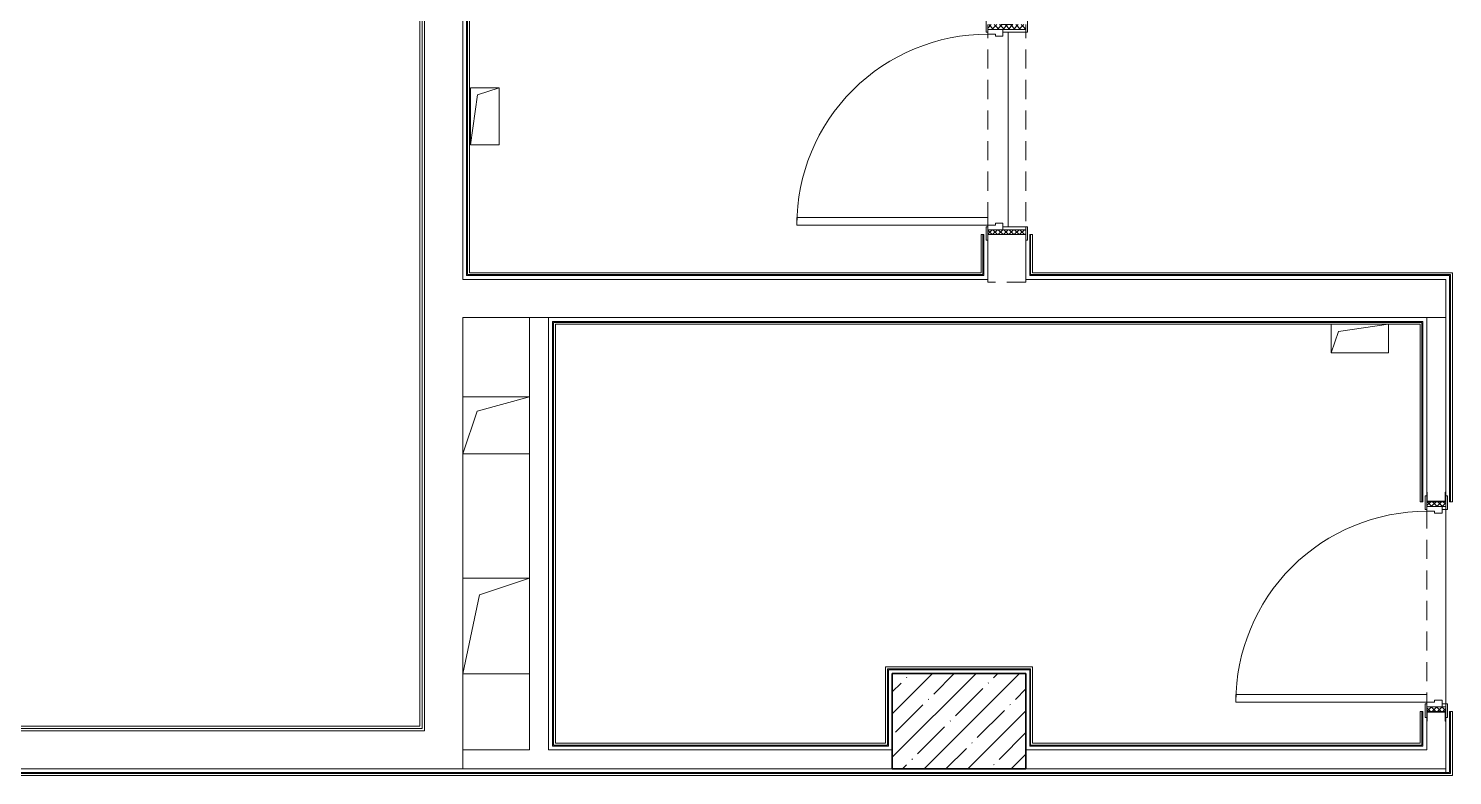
# Model space of a CAD drawing. Header units: millimetres. Extents: x 5993 to 95364, y 94667 to 143522.
# Drawn here: x 48663 to 49270, y 120418 to 120737 of the extents above; entities that cross this region are included whole.
import ezdxf

# ---------------------------------------------------------------- set-up
doc = ezdxf.new("R2010")
doc.units = ezdxf.units.MM
doc.linetypes.add('200_ШТРИХ_ш1п0_6_', pattern=[160, 100, -60])
for name, color, linetype, lineweight in [('0-2', 7, 'Continuous', 9), ('Двери', 7, 'Continuous', 9), ('Каркас_Импост', 7, 'Continuous', 13), ('Каркас_Импост-1', 7, 'Continuous', 9), ('Несущие колонны', 7, 'Continuous', 9), ('Несущие колонны-1', 7, 'Continuous', 35), ('Обобщенные модели', 7, 'Continuous', 9), ('Общие ребра', 7, 'Continuous', 9), ('Открывание-1', 7, 'Continuous', 9), ('Панель', 7, 'Continuous', 13), ('Перекрытия', 7, 'Continuous', 9), ('Перемычка_Пунктирные линии-1', 7, '200_ШТРИХ_ш1п0_6_', 9), ('Стены', 7, 'Continuous', 9), ('Стены-1', 7, 'Continuous', 13)]:
    doc.layers.add(name, color=color, linetype=linetype, lineweight=lineweight)

# ---------------------------------------------------------------- blocks, each defined once
blk = doc.blocks.new('Дверь_СКБ_1Ст_Внутренняя_ШЕР - СОШ_Д-9_Дв_1100x2100h_Раздаточная_ моечные_ цеха все кроме горячего_ помещение для временного хранения пищевых отходов-27822622-АИ2_01_План напольных покрытий и плинтусов 1го этажа _Часть 1_')
at = {"layer": 'Двери'}
h = blk.add_hatch(dxfattribs=at)
h.set_pattern_fill('FP_76', color=256, style=0, pattern_type=2)
h.set_pattern_definition([(135, (1751.41, 114.685), (-14.14214, -14.14214), []), (225, (1751.41, 114.685), (14.14214, -14.14214), [])])
h.paths.add_polyline_path([(562.5, 50), (537.5, 50), (537.5, -50), (562.5, -50), (562.5, 47)], flags=0)
at = {"layer": 'Каркас_Импост-1'}
h = blk.add_hatch(dxfattribs=at)
h.set_pattern_fill('FP_77', color=256, style=0, pattern_type=2)
h.set_pattern_definition([(45, (-371.384, 114.685), (-14.1421, 14.1421), []), (135, (-371.384, 114.685), (-14.1421, -14.1421), [])])
h.paths.add_polyline_path([(-512.5, -50), (-512.5, 50), (-537.5, 50), (-537.5, -50)], flags=0)
at = {"layer": 'Каркас_Импост'}
for p, q in [((-497.5, 58), (-567.5, 58)), ((-567.5, 58), (-567.5, 50)), ((-512.5, 50), (-537.5, 50)), ((-537.5, 50), (-497.5, 50)), ((-487.5, 50), (-512.5, 50)), ((-512.5, 50), (-512.5, -30)), ((-512.5, -50), (-512.5, 50)), ((-497.5, 50), (-512.5, 50)), ((-512.5, 50), (-512.5, 49)), ((-512.5, 49), (-497.5, 49)), ((-497.5, 50), (-497.5, 58)), ((-497.5, 49), (-497.5, 50)), ((-487.5, 10), (-487.5, 50)), ((-477.5, 10), (-487.5, 10)), ((-477.5, -30), (-477.5, 10)), ((512.5, 10), (502.5, 10)), ((502.5, 10), (502.5, -30)), ((512.5, 50), (512.5, 10)), ((537.5, 50), (512.5, 50)), ((592.5, 58), (522.5, 58)), ((522.5, 58), (522.5, 50)), ((537.5, 50), (522.5, 50)), ((522.5, 50), (522.5, 49)), ((522.5, 50), (562.5, 50)), ((522.5, 49), (537.5, 49)), ((537.5, -30), (537.5, 50)), ((562.5, 50), (537.5, 50)), ((537.5, 50), (537.5, -50)), ((537.5, 49), (537.5, 50)), ((592.5, 50), (592.5, 58)), ((-567.5, -50), (-567.5, -58)), ((-567.5, -58), (-497.5, -58)), ((-537.5, -50), (-512.5, -50)), ((-497.5, -50), (-537.5, -50)), ((-512.5, -30), (-477.5, -30)), ((-497.5, -30), (-512.5, -30)), ((-512.5, -30), (-512.5, -50)), ((-512.5, -50), (-497.5, -50)), ((-497.5, -50), (-497.5, -30)), ((-497.5, -58), (-497.5, -50)), ((502.5, -30), (537.5, -30)), ((537.5, -30), (522.5, -30)), ((522.5, -30), (522.5, -50)), ((522.5, -50), (537.5, -50)), ((562.5, -50), (522.5, -50)), ((522.5, -50), (522.5, -58)), ((522.5, -58), (592.5, -58)), ((537.5, -50), (537.5, -30)), ((537.5, -50), (562.5, -50)), ((592.5, -58), (592.5, -50))]:
    blk.add_line(p, q, dxfattribs=at)
at = {"layer": 'Открывание-1'}
blk.add_arc((-487.5, 50), 1000, 360, 90, dxfattribs=at)
at = {"layer": 'Панель'}
for p, q in [((-487.5, 1050), (-487.5, 50)), ((-447.5, 1050), (-487.5, 1050)), ((-447.5, 50), (-447.5, 1050)), ((-487.5, 50), (-447.5, 50))]:
    blk.add_line(p, q, dxfattribs=at)
blk = doc.blocks.new('Дверь_СКБ_1Ст_Внутренняя_ШЕР - СОШ_Д-10__Дв_1100x2100h_Цеха пищеблока_EI30-34822477-АИ2_01_План напольных покрытий и плинтусов 1го этажа _Часть 1_')
at = {"layer": 'Двери'}
h = blk.add_hatch(dxfattribs=at)
h.set_pattern_fill('FP_171', color=256, style=0, pattern_type=2)
h.set_pattern_definition([(135, (1751.41, 164.685), (-14.14214, -14.14214), []), (225, (1751.41, 164.685), (14.14214, -14.14214), [])])
h.paths.add_polyline_path([(537.5, 31), (537.5, -100), (562.5, -100), (562.5, 100), (537.5, 100)], flags=0)
at = {"layer": 'Каркас_Импост-1'}
h = blk.add_hatch(dxfattribs=at)
h.set_pattern_fill('FP_172', color=256, style=0, pattern_type=2)
h.set_pattern_definition([(45, (-371.384, 164.685), (-14.1421, 14.1421), []), (135, (-371.384, 164.685), (-14.1421, -14.1421), [])])
h.paths.add_polyline_path([(-537.5, -100), (-512.5, -100), (-512.5, 100), (-537.5, 100)], flags=0)
at = {"layer": 'Каркас_Импост'}
for p, q in [((-497.5, 108), (-567.5, 108)), ((-567.5, 108), (-567.5, 100)), ((-567.5, 100), (-497.5, 100)), ((-512.5, 100), (-537.5, 100)), ((-537.5, 100), (-537.5, -100)), ((-487.5, 100), (-512.5, 100)), ((-512.5, 100), (-512.5, 20)), ((-512.5, -100), (-512.5, 100)), ((-497.5, 100), (-512.5, 100)), ((-512.5, 100), (-512.5, 99)), ((-512.5, 99), (-497.5, 99)), ((-497.5, 100), (-497.5, 108)), ((-497.5, 99), (-497.5, 100)), ((-487.5, 60), (-487.5, 100)), ((512.5, 100), (512.5, 60)), ((537.5, 100), (512.5, 100)), ((592.5, 108), (522.5, 108)), ((522.5, 108), (522.5, 100)), ((537.5, 100), (522.5, 100)), ((522.5, 100), (522.5, 99)), ((522.5, 100), (562.5, 100)), ((522.5, 99), (537.5, 99)), ((537.5, 20), (537.5, 100)), ((562.5, 100), (537.5, 100)), ((537.5, 100), (537.5, -100)), ((537.5, 99), (537.5, 100)), ((592.5, 106), (592.5, 108)), ((-512.5, 20), (-477.5, 20)), ((-497.5, 20), (-512.5, 20)), ((-512.5, 20), (-512.5, -100)), ((-497.5, -100), (-497.5, 20)), ((-477.5, 60), (-487.5, 60)), ((-477.5, 20), (-477.5, 60)), ((512.5, 60), (502.5, 60)), ((502.5, 60), (502.5, 20)), ((502.5, 20), (537.5, 20)), ((537.5, 20), (522.5, 20)), ((522.5, 20), (522.5, -100)), ((537.5, -100), (537.5, 20)), ((562.5, -31), (562.5, 31)), ((-497.5, -100), (-567.5, -100)), ((-567.5, -100), (-567.5, -108)), ((-567.5, -108), (-497.5, -108)), ((-537.5, -100), (-512.5, -100)), ((-512.5, -100), (-497.5, -100)), ((-497.5, -108), (-497.5, -100)), ((522.5, -100), (537.5, -100)), ((562.5, -100), (522.5, -100)), ((522.5, -100), (522.5, -108)), ((522.5, -108), (592.5, -108)), ((537.5, -100), (562.5, -100)), ((592.5, -108), (592.5, -106))]:
    blk.add_line(p, q, dxfattribs=at)
at = {"layer": 'Открывание-1'}
blk.add_arc((-487.5, 100), 1000, 360, 90, dxfattribs=at)
at = {"layer": 'Панель'}
for p, q in [((-487.5, 1100), (-487.5, 100)), ((-447.5, 1100), (-487.5, 1100)), ((-447.5, 100), (-447.5, 1100)), ((-487.5, 100), (-447.5, 100))]:
    blk.add_line(p, q, dxfattribs=at)
blk = doc.blocks.new('BSC_Колонна _Прямоугольная - 500х700-V153-АИ2_01_План напольных покрытий и плинтусов 1го этажа _Часть 1_')
at = {"layer": 'Несущие колонны'}
h = blk.add_hatch(dxfattribs=at)
h.set_pattern_fill('FP_191', color=256, style=0, pattern_type=2)
h.set_pattern_definition([(315, (-79750, 91250), (114.04925, 114.04925), []), (315, (-79750, 91135.95), (114.04925, 114.04925), [201.613, -40.323, 3.353, -36.97])])
h.paths.add_polyline_path([(-250, 350), (-250, -350), (250, -350), (250, 350)], flags=0)
at = {"layer": 'Несущие колонны-1'}
for p, q in [((250, 350), (-250, 350)), ((-250, 350), (-250, -350)), ((250, -350), (250, 350)), ((-250, -350), (250, -350))]:
    blk.add_line(p, q, dxfattribs=at)
blk = doc.blocks.new('154_Фахверк_СКБ_Швеллер - Тип_100_4010-27789772-АИ2_01_План напольных покрытий и плинтусов 1го этажа _Часть 1_')
at = {"layer": 'Обобщенные модели'}
for p, q in [((175, 50), (125, 50)), ((125, 50), (125, -50)), ((128, 47), (175, 47)), ((128, -47), (128, 47)), ((175, 47), (175, 50)), ((125, -50), (175, -50)), ((175, -47), (128, -47)), ((175, -50), (175, -47))]:
    blk.add_line(p, q, dxfattribs=at)
blk = doc.blocks.new('АР_Перемычка - АР_Перемычка-27822017-АИ2_01_План напольных покрытий и плинтусов 1го этажа _Часть 1_')
at = {"layer": 'Перемычка_Пунктирные линии-1'}
for p, q in [((0, 50), (1100, 50)), ((0, -50), (1100, -50))]:
    blk.add_line(p, q, dxfattribs=at)
blk = doc.blocks.new('АР_Перемычка - АР_Перемычка-27999862-АИ2_01_План напольных покрытий и плинтусов 1го этажа _Часть 1_')
at = {"layer": 'Обобщенные модели'}
blk.add_line((-250, -100), (-242, -100), dxfattribs=at)
at = {"layer": 'Перемычка_Пунктирные линии-1'}
for p, q in [((-250, 100), (1100, 100)), ((-250, -100), (-250, 100)), ((1100, 31), (1100, -31)), ((-250, -100), (1100, -100))]:
    blk.add_line(p, q, dxfattribs=at)
blk = doc.blocks.new('AR_Отверстие прямоугольное _в плите_ - AR_Отверстие прямоугольное _в плите_-30459630-АИ2_01_План напольных покрытий и плинтусов 1го этажа _Часть 1_')
at = {"layer": 'Обобщенные модели'}
for p, q in [((75, 150), (-75, 150)), ((-75, 150), (-75, -150)), ((-37.5, 112.5), (75, 150)), ((75, -150), (75, 150)), ((-75, -150), (-37.5, 112.5)), ((-75, -150), (75, -150))]:
    blk.add_line(p, q, dxfattribs=at)
blk = doc.blocks.new('AR_Отверстие прямоугольное _в плите_ - AR_Отверстие прямоугольное _в плите_-30459637-АИ2_01_План напольных покрытий и плинтусов 1го этажа _Часть 1_')
at = {"layer": 'Обобщенные модели'}
for p, q in [((-150, 75), (-150, -75)), ((-112.5, 37.5), (150, 75)), ((150, -75), (150, 75)), ((-150, -75), (-112.5, 37.5)), ((-150, -75), (150, -75))]:
    blk.add_line(p, q, dxfattribs=at)
blk = doc.blocks.new('AR_Отверстие прямоугольное _в плите_ - AR_Отверстие прямоугольное _в плите_-30552540-АИ2_01_План напольных покрытий и плинтусов 1го этажа _Часть 1_')
at = {"layer": 'Обобщенные модели'}
for p, q in [((175, 250), (-175, 250)), ((-87.5, 162.5), (175, 250)), ((-175, -250), (-87.5, 162.5)), ((-175, -250), (175, -250))]:
    blk.add_line(p, q, dxfattribs=at)
blk = doc.blocks.new('AR_Отверстие прямоугольное _в плите_ - AR_Отверстие прямоугольное _в плите_-30552577-АИ2_01_План напольных покрытий и плинтусов 1го этажа _Часть 1_')
at = {"layer": 'Обобщенные модели'}
for p, q in [((174.3, 150), (-175, 150)), ((-175, 150), (-175, -150)), ((-100, 75), (174.3, 149.8)), ((-175, -150), (-100, 75)), ((-175, -150), (174.3, -150))]:
    blk.add_line(p, q, dxfattribs=at)

msp = doc.modelspace()

# ---------------------------------------------------------------- linework, layer by layer
at = {"layer": 'Общие ребра'}
for p, q in [((48850.42, 121050.5), (48850.42, 120632.94)), ((49070.18, 120632.13), (49070.18, 120649.22)), ((49090.53, 120632.13), (49090.53, 120649.22)), ((48850.42, 120632.13), (48850.42, 120632.94)), ((48850.42, 120632.13), (49069.37, 120632.13)), ((49070.18, 120632.13), (49069.37, 120632.13)), ((49091.35, 120632.13), (49090.53, 120632.13)), ((49269.2, 120632.13), (49091.35, 120632.13)), ((49269.2, 120632.13), (49269.6, 120632.13)), ((49269.6, 120535.27), (49269.6, 120632.13)), ((48887.04, 120611.78), (48887.04, 120432.28)), ((48887.04, 120611.78), (48887.86, 120611.78)), ((49257.39, 120611.78), (48887.86, 120611.78)), ((49257.39, 120611.78), (49257.39, 120610.97)), ((49257.39, 120535.27), (49257.39, 120610.97)), ((49267.57, 120613.82), (49259.43, 120613.82)), ((49029.49, 120463.61), (49029.49, 120464.02)), ((49090.53, 120464.02), (49029.49, 120464.02)), ((49029.49, 120463.61), (49029.49, 120431.46)), ((49090.53, 120464.02), (49090.53, 120463.61)), ((49090.53, 120463.61), (49090.53, 120431.46)), ((49257.39, 120432.28), (49257.39, 120445.73)), ((49269.6, 120419.28), (49269.6, 120445.73)), ((48848.38, 120429.45), (48848.38, 120421.32)), ((48887.04, 120431.46), (48887.04, 120432.28)), ((48887.04, 120431.46), (49028.67, 120431.46)), ((49029.49, 120431.46), (49028.67, 120431.46)), ((49091.35, 120431.46), (49090.53, 120431.46)), ((49091.35, 120431.46), (49257.39, 120431.46)), ((49257.39, 120432.28), (49257.39, 120431.46)), ((48439.37, 120419.28), (49269.2, 120419.28)), ((49269.6, 120419.28), (49269.2, 120419.28))]:
    msp.add_line(p, q, dxfattribs=at)
at = {"layer": 'Перекрытия'}
for p, q in [((49080.96, 120735.5), (49080.96, 120652.48)), ((49267.57, 120532.01), (49267.57, 120448.99)), ((49267.57, 120421.32), (49267.57, 120419.69))]:
    msp.add_line(p, q, dxfattribs=at)
at = {"layer": 'Стены'}
for p, q in [((48830.15, 120439.55), (48830.15, 121050.18)), ((48831.13, 121051.15), (48831.13, 120438.57)), ((48831.13, 120438.57), (48621.45, 120438.57)), ((48622.43, 120439.55), (48830.15, 120439.55))]:
    msp.add_line(p, q, dxfattribs=at)
at = {"layer": 'Стены-1'}
for p, q in [((48832.1, 121052.13), (48832.1, 120437.59)), ((48848.38, 120630.09), (48848.38, 121052.13)), ((48850.01, 121050.5), (48850.01, 120632.94)), ((48851.23, 120632.94), (48851.23, 121050.5)), ((49069.37, 120649.22), (49069.37, 120632.94)), ((49070.59, 120649.22), (49069.37, 120649.22)), ((49070.59, 120631.72), (49070.59, 120649.22)), ((49072.22, 120646.78), (49072.22, 120630.09)), ((49088.5, 120630.09), (49088.5, 120646.78)), ((49090.13, 120649.22), (49090.13, 120631.72)), ((49091.35, 120649.22), (49090.13, 120649.22)), ((49091.35, 120632.94), (49091.35, 120649.22)), ((49072.22, 120630.09), (48848.38, 120630.09)), ((48850.01, 120632.94), (48850.01, 120632.13)), ((48850.01, 120632.13), (48850.01, 120631.72)), ((48850.01, 120631.72), (49069.37, 120631.72)), ((49069.37, 120632.94), (48851.23, 120632.94)), ((49069.37, 120631.72), (49070.18, 120631.72)), ((49070.18, 120631.72), (49070.59, 120631.72)), ((49267.57, 120630.09), (49088.5, 120630.09)), ((49090.13, 120631.72), (49090.53, 120631.72)), ((49090.53, 120631.72), (49091.35, 120631.72)), ((49269.2, 120632.94), (49091.35, 120632.94)), ((49091.35, 120631.72), (49269.2, 120631.72)), ((49267.57, 120613.82), (49267.57, 120630.09)), ((49269.6, 120632.94), (49269.2, 120632.94)), ((49269.2, 120631.72), (49269.2, 120535.27)), ((49270.42, 120632.94), (49269.6, 120632.94)), ((49270.42, 120535.27), (49270.42, 120632.94)), ((48848.38, 120429.45), (48848.38, 120613.82)), ((48848.38, 120613.82), (49259.43, 120613.82)), ((48885.01, 120613.82), (48876.87, 120613.82)), ((48876.87, 120613.82), (48876.87, 120429.45)), ((48885.01, 120429.45), (48885.01, 120613.82)), ((48887.04, 120612.19), (48886.64, 120612.19)), ((48886.64, 120612.19), (48886.64, 120432.28)), ((48887.86, 120612.19), (48887.04, 120612.19)), ((49257.8, 120612.19), (48887.86, 120612.19)), ((48887.86, 120432.28), (48887.86, 120610.97)), ((48887.86, 120610.97), (49256.58, 120610.97)), ((49256.58, 120610.97), (49256.58, 120535.27)), ((49257.8, 120611.78), (49257.8, 120612.19)), ((49257.8, 120610.97), (49257.8, 120611.78)), ((49257.8, 120535.27), (49257.8, 120610.97)), ((49259.43, 120613.82), (49259.43, 120539.34)), ((49267.57, 120539.34), (49267.57, 120613.82)), ((49256.58, 120535.27), (49257.8, 120535.27)), ((49269.2, 120535.27), (49270.42, 120535.27)), ((49091.35, 120464.83), (49028.67, 120464.83)), ((49028.67, 120464.83), (49028.67, 120464.02)), ((49091.35, 120464.02), (49091.35, 120464.83)), ((49028.67, 120464.02), (49028.67, 120463.61)), ((49028.67, 120463.61), (49028.67, 120432.28)), ((49029.89, 120431.05), (49029.89, 120463.61)), ((49029.89, 120463.61), (49090.13, 120463.61)), ((49090.13, 120463.61), (49090.13, 120431.05)), ((49091.35, 120463.61), (49091.35, 120464.02)), ((49091.35, 120432.28), (49091.35, 120463.61)), ((49256.58, 120445.73), (49256.58, 120432.28)), ((49257.8, 120445.73), (49256.58, 120445.73)), ((49257.8, 120432.28), (49257.8, 120445.73)), ((49259.43, 120441.66), (49259.43, 120429.45)), ((49267.57, 120421.32), (49267.57, 120441.66)), ((49269.2, 120445.73), (49269.2, 120419.69)), ((49270.42, 120445.73), (49269.2, 120445.73)), ((49270.42, 120418.47), (49270.42, 120445.73)), ((48832.1, 120437.59), (48620.47, 120437.59)), ((48876.87, 120429.45), (48848.38, 120429.45)), ((49031.52, 120429.45), (48885.01, 120429.45)), ((48886.64, 120432.28), (48886.64, 120431.46)), ((48886.64, 120431.46), (48886.64, 120431.05)), ((48886.64, 120431.05), (49028.67, 120431.05)), ((49028.67, 120432.28), (48887.86, 120432.28)), ((49028.67, 120431.05), (49029.49, 120431.05)), ((49029.49, 120431.05), (49029.89, 120431.05)), ((49259.43, 120429.45), (49088.5, 120429.45)), ((49090.13, 120431.05), (49090.53, 120431.05)), ((49090.53, 120431.05), (49091.35, 120431.05)), ((49256.58, 120432.28), (49091.35, 120432.28)), ((49091.35, 120431.05), (49257.8, 120431.05)), ((49257.8, 120431.46), (49257.8, 120432.28)), ((49257.8, 120431.05), (49257.8, 120431.46)), ((49269.2, 120419.69), (48438.96, 120419.69)), ((48440.18, 120418.47), (49269.2, 120418.47)), ((48620.47, 120421.32), (48832.1, 120421.32)), ((48832.1, 120421.32), (48848.38, 120421.32)), ((48848.38, 120421.32), (49031.52, 120421.32)), ((49088.5, 120421.32), (49259.43, 120421.32)), ((49259.43, 120421.32), (49267.57, 120421.32)), ((49269.2, 120418.47), (49269.6, 120418.47)), ((49269.6, 120418.47), (49270.42, 120418.47))]:
    msp.add_line(p, q, dxfattribs=at)

# ---------------------------------------------------------------- block references
at = {"layer": '0-2', "xscale": 0.08139549610658335, "yscale": 0.08139549610658335, "zscale": 0.08139549610658335}
for name, p, rotation in [('Дверь_СКБ_1Ст_Внутренняя_ШЕР - СОШ_Д-10__Дв_1100x2100h_Цеха пищеблока_EI30-34822477-АИ2_01_План напольных покрытий и плинтусов 1го этажа _Часть 1_', (49080.36, 120692.97), 90), ('АР_Перемычка - АР_Перемычка-27999862-АИ2_01_План напольных покрытий и плинтусов 1го этажа _Часть 1_', (49080.36, 120649.22), 90), ('Дверь_СКБ_1Ст_Внутренняя_ШЕР - СОШ_Д-9_Дв_1100x2100h_Раздаточная_ моечные_ цеха все кроме горячего_ помещение для временного хранения пищевых отходов-27822622-АИ2_01_План напольных покрытий и плинтусов 1го этажа _Часть 1_', (49263.5, 120489.48), 90), ('154_Фахверк_СКБ_Швеллер - Тип_100_4010-27789772-АИ2_01_План напольных покрытий и плинтусов 1го этажа _Часть 1_', (49263.5, 120525.09), 90), ('АР_Перемычка - АР_Перемычка-27822017-АИ2_01_План напольных покрытий и плинтусов 1го этажа _Часть 1_', (49263.5, 120445.73), 90), ('BSC_Колонна _Прямоугольная - 500х700-V153-АИ2_01_План напольных покрытий и плинтусов 1го этажа _Часть 1_', (49060.01, 120441.66), 89.9999999999999), ('154_Фахверк_СКБ_Швеллер - Тип_100_4010-27789772-АИ2_01_План напольных покрытий и плинтусов 1го этажа _Часть 1_', (49263.5, 120455.91), 270)]:
    msp.add_blockref(name, p, dxfattribs=dict(at, rotation=rotation))
for name, p in [('AR_Отверстие прямоугольное _в плите_ - AR_Отверстие прямоугольное _в плите_-30459630-АИ2_01_План напольных покрытий и плинтусов 1го этажа _Часть 1_', (48857.74, 120699.66)), ('AR_Отверстие прямоугольное _в плите_ - AR_Отверстие прямоугольное _в плите_-30459637-АИ2_01_План напольных покрытий и плинтусов 1го этажа _Часть 1_', (49230.94, 120604.86)), ('AR_Отверстие прямоугольное _в плите_ - AR_Отверстие прямоугольное _в плите_-30552577-АИ2_01_План напольных покрытий и плинтусов 1го этажа _Часть 1_', (48862.68, 120567.83)), ('AR_Отверстие прямоугольное _в плите_ - AR_Отверстие прямоугольное _в плите_-30552540-АИ2_01_План напольных покрытий и плинтусов 1го этажа _Часть 1_', (48862.63, 120482.25))]:
    msp.add_blockref(name, p, dxfattribs=at)

doc.saveas('drawing.dxf')
